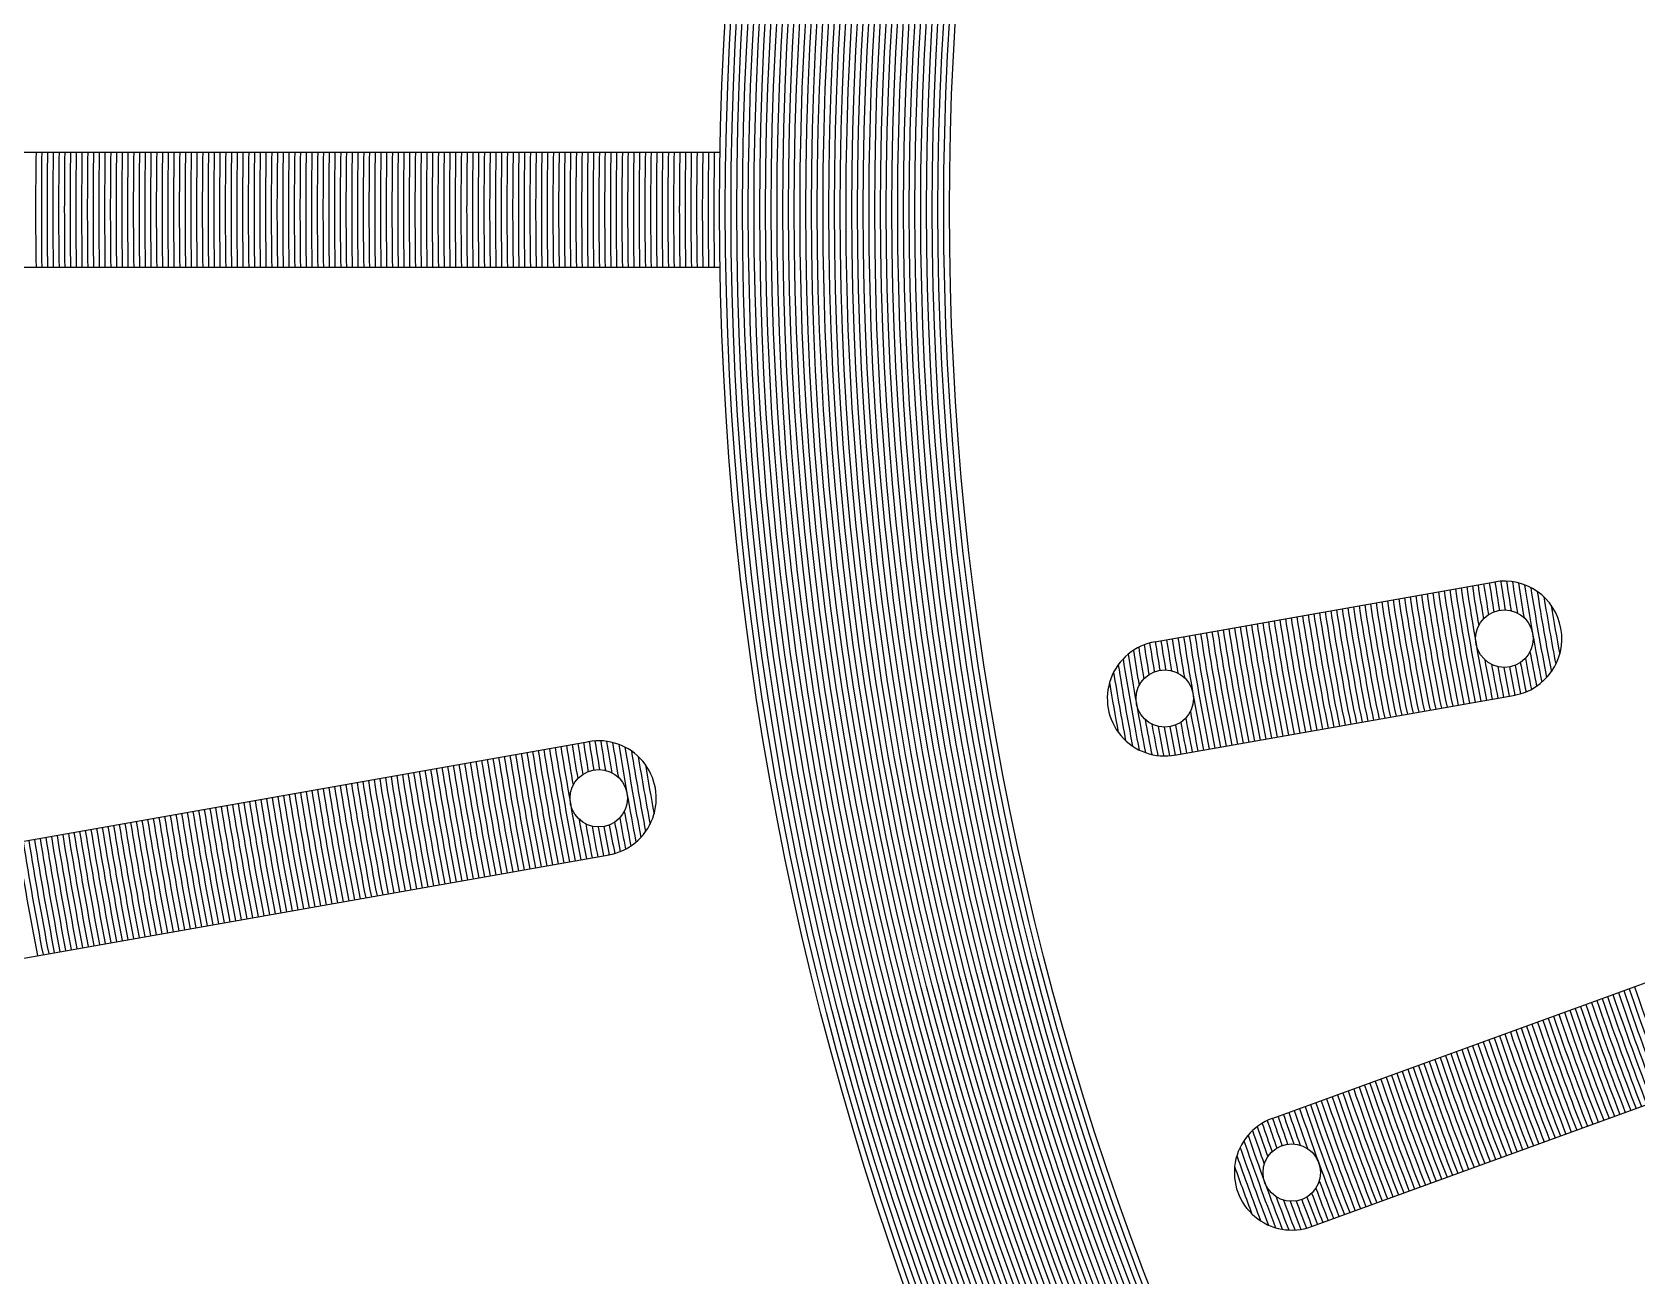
# Model space of a CAD drawing. Header units: millimetres. Extents: x 0 to 2404, y 0 to 1600.
# Drawn here: x 2145.35 to 2159.31, y 1475.45 to 1486.27 of the extents above; entities that cross this region are included whole.
import ezdxf

# ---------------------------------------------------------------- set-up
doc = ezdxf.new("R2010")
doc.units = ezdxf.units.MM

msp = doc.modelspace()

# ---------------------------------------------------------------- linework, layer by layer
for p, q in [((2144.333, 1485.229), (2151.338, 1485.229)), ((2144.333, 1484.229), (2151.338, 1484.229)), ((2155.119, 1480.967), (2158.079, 1481.489)), ((2155.292, 1479.983), (2158.253, 1480.505)), ((2144.778, 1479.144), (2150.199, 1480.1)), ((2144.952, 1478.159), (2150.373, 1479.115)), ((2156.14, 1476.82), (2160.374, 1478.361)), ((2156.482, 1475.88), (2160.716, 1477.421))]:
    msp.add_line(p, q)
for centre, radius in [((2179.333, 1484.729), 46), ((2179.333, 1484.729), 45.95), ((2179.333, 1484.729), 45.9), ((2179.333, 1484.729), 45.85), ((2179.333, 1484.729), 45.8), ((2179.333, 1484.729), 45.75), ((2179.333, 1484.729), 45.7), ((2179.333, 1484.729), 45.65), ((2179.333, 1484.729), 45.6), ((2179.333, 1484.729), 45.55), ((2179.333, 1484.729), 45.5), ((2179.333, 1484.729), 45.45), ((2179.333, 1484.729), 45.4), ((2179.333, 1484.729), 45.35), ((2179.333, 1484.729), 45.3), ((2179.333, 1484.729), 45.25), ((2179.333, 1484.729), 45.2), ((2179.333, 1484.729), 45.15), ((2179.333, 1484.729), 45.1), ((2179.333, 1484.729), 45.05), ((2179.333, 1484.729), 45), ((2179.333, 1484.729), 44.95), ((2179.333, 1484.729), 44.9), ((2179.333, 1484.729), 44.85), ((2179.333, 1484.729), 44.8), ((2179.333, 1484.729), 44.75), ((2179.333, 1484.729), 44.7), ((2179.333, 1484.729), 44.65), ((2179.333, 1484.729), 44.6), ((2179.333, 1484.729), 44.55), ((2179.333, 1484.729), 44.5), ((2179.333, 1484.729), 44.45), ((2179.333, 1484.729), 44.4), ((2179.333, 1484.729), 44.35), ((2179.333, 1484.729), 44.3), ((2179.333, 1484.729), 44.25), ((2179.333, 1484.729), 44.2), ((2179.333, 1484.729), 44.15), ((2179.333, 1484.729), 44.1), ((2179.333, 1484.729), 44.05), ((2179.333, 1484.729), 44), ((2179.333, 1484.729), 28), ((2179.333, 1484.729), 27.95), ((2179.333, 1484.729), 27.9), ((2179.333, 1484.729), 27.85), ((2179.333, 1484.729), 27.8), ((2179.333, 1484.729), 27.75), ((2179.333, 1484.729), 27.7), ((2179.333, 1484.729), 27.65), ((2179.333, 1484.729), 27.6), ((2179.333, 1484.729), 27.55), ((2179.333, 1484.729), 27.5), ((2179.333, 1484.729), 27.45), ((2179.333, 1484.729), 27.4), ((2179.333, 1484.729), 27.35), ((2179.333, 1484.729), 27.3), ((2179.333, 1484.729), 27.25), ((2179.333, 1484.729), 27.2), ((2179.333, 1484.729), 27.15), ((2179.333, 1484.729), 27.1), ((2179.333, 1484.729), 27.05), ((2179.333, 1484.729), 27), ((2179.333, 1484.729), 26.95), ((2179.333, 1484.729), 26.9), ((2179.333, 1484.729), 26.85), ((2179.333, 1484.729), 26.8), ((2179.333, 1484.729), 26.75), ((2179.333, 1484.729), 26.7), ((2179.333, 1484.729), 26.65), ((2179.333, 1484.729), 26.6), ((2179.333, 1484.729), 26.55), ((2179.333, 1484.729), 26.5), ((2179.333, 1484.729), 26.45), ((2179.333, 1484.729), 26.4), ((2179.333, 1484.729), 26.35), ((2179.333, 1484.729), 26.3), ((2179.333, 1484.729), 26.25), ((2179.333, 1484.729), 26.2), ((2179.333, 1484.729), 26.15), ((2179.333, 1484.729), 26.1), ((2179.333, 1484.729), 26.05), ((2179.333, 1484.729), 26), ((2158.16, 1480.996), 0.25), ((2155.206, 1480.475), 0.25), ((2150.282, 1479.607), 0.25), ((2156.311, 1476.35), 0.25)]:
    msp.add_circle(centre, radius)
for centre, radius, start, end in [((2179.333, 1484.729), 50, 108.2151, 71.6513), ((2179.333, 1484.729), 33.95, 179.1561, 180.8439), ((2179.333, 1484.729), 33.9, 179.1549, 180.8451), ((2179.333, 1484.729), 33.85, 179.1537, 180.8463), ((2179.333, 1484.729), 33.8, 179.1524, 180.8476), ((2179.333, 1484.729), 33.75, 179.1511, 180.8489), ((2179.333, 1484.729), 33.7, 179.1499, 180.8501), ((2179.333, 1484.729), 33.65, 179.1486, 180.8514), ((2179.333, 1484.729), 33.6, 179.1474, 180.8526), ((2179.333, 1484.729), 33.55, 179.1461, 180.8539), ((2179.333, 1484.729), 33.5, 179.1448, 180.8552), ((2179.333, 1484.729), 33.45, 179.1435, 180.8565), ((2179.333, 1484.729), 33.4, 179.1422, 180.8578), ((2179.333, 1484.729), 33.35, 179.141, 180.859), ((2179.333, 1484.729), 33.3, 179.1397, 180.8603), ((2179.333, 1484.729), 33.25, 179.1384, 180.8616), ((2179.333, 1484.729), 33.2, 179.1371, 180.8629), ((2179.333, 1484.729), 33.15, 179.1358, 180.8642), ((2179.333, 1484.729), 33.1, 179.1345, 180.8655), ((2179.333, 1484.729), 33.05, 179.1332, 180.8668), ((2179.333, 1484.729), 33, 179.1318, 180.8682), ((2179.333, 1484.729), 32.95, 179.1305, 180.8695), ((2179.333, 1484.729), 32.9, 179.1292, 180.8708), ((2179.333, 1484.729), 32.85, 179.1279, 180.8721), ((2179.333, 1484.729), 32.8, 179.1266, 180.8734), ((2179.333, 1484.729), 32.75, 179.1252, 180.8748), ((2179.333, 1484.729), 32.7, 179.1239, 180.8761), ((2179.333, 1484.729), 32.65, 179.1225, 180.8775), ((2179.333, 1484.729), 32.6, 179.1212, 180.8788), ((2179.333, 1484.729), 32.55, 179.1198, 180.8802), ((2179.333, 1484.729), 32.5, 179.1185, 180.8815), ((2179.333, 1484.729), 32.45, 179.1171, 180.8829), ((2179.333, 1484.729), 32.4, 179.1158, 180.8842), ((2179.333, 1484.729), 32.35, 179.1144, 180.8856), ((2179.333, 1484.729), 32.3, 179.113, 180.887), ((2179.333, 1484.729), 32.25, 179.1117, 180.8883), ((2179.333, 1484.729), 32.2, 179.1103, 180.8897), ((2179.333, 1484.729), 32.15, 179.1089, 180.8911), ((2179.333, 1484.729), 32.1, 179.1075, 180.8925), ((2179.333, 1484.729), 32.05, 179.1061, 180.8939), ((2179.333, 1484.729), 32, 179.1047, 180.8953), ((2179.333, 1484.729), 31.95, 179.1033, 180.8967), ((2179.333, 1484.729), 31.9, 179.1019, 180.8981), ((2179.333, 1484.729), 31.85, 179.1005, 180.8995), ((2179.333, 1484.729), 31.8, 179.0991, 180.9009), ((2179.333, 1484.729), 31.75, 179.0977, 180.9023), ((2179.333, 1484.729), 31.7, 179.0962, 180.9038), ((2179.333, 1484.729), 31.65, 179.0948, 180.9052), ((2179.333, 1484.729), 31.6, 179.0934, 180.9066), ((2179.333, 1484.729), 31.55, 179.0919, 180.9081), ((2179.333, 1484.729), 31.5, 179.0905, 180.9095), ((2179.333, 1484.729), 31.45, 179.0891, 180.9109), ((2179.333, 1484.729), 31.4, 179.0876, 180.9124), ((2179.333, 1484.729), 31.35, 179.0862, 180.9138), ((2179.333, 1484.729), 31.3, 179.0847, 180.9153), ((2179.333, 1484.729), 31.25, 179.0832, 180.9168), ((2179.333, 1484.729), 31.2, 179.0818, 180.9182), ((2179.333, 1484.729), 31.15, 179.0803, 180.9197), ((2179.333, 1484.729), 31.1, 179.0788, 180.9212), ((2179.333, 1484.729), 31.05, 179.0773, 180.9227), ((2179.333, 1484.729), 31, 179.0758, 180.9242), ((2179.333, 1484.729), 30.95, 179.0743, 180.9257), ((2179.333, 1484.729), 30.9, 179.0728, 180.9272), ((2179.333, 1484.729), 30.85, 179.0713, 180.9287), ((2179.333, 1484.729), 30.8, 179.0698, 180.9302), ((2179.333, 1484.729), 30.75, 179.0683, 180.9317), ((2179.333, 1484.729), 30.7, 179.0668, 180.9332), ((2179.333, 1484.729), 30.65, 179.0653, 180.9347), ((2179.333, 1484.729), 30.6, 179.0638, 180.9362), ((2179.333, 1484.729), 30.55, 179.0622, 180.9378), ((2179.333, 1484.729), 30.5, 179.0607, 180.9393), ((2179.333, 1484.729), 30.45, 179.0591, 180.9409), ((2179.333, 1484.729), 30.4, 179.0576, 180.9424), ((2179.333, 1484.729), 30.35, 179.056, 180.944), ((2179.333, 1484.729), 30.3, 179.0545, 180.9455), ((2179.333, 1484.729), 30.25, 179.0529, 180.9471), ((2179.333, 1484.729), 30.2, 179.0514, 180.9486), ((2179.333, 1484.729), 30.15, 179.0498, 180.9502), ((2179.333, 1484.729), 30.1, 179.0482, 180.9518), ((2179.333, 1484.729), 30.05, 179.0466, 180.9534), ((2179.333, 1484.729), 30, 179.045, 180.955), ((2179.333, 1484.729), 29.95, 179.0434, 180.9566), ((2179.333, 1484.729), 29.9, 179.0418, 180.9582), ((2179.333, 1484.729), 29.85, 179.0402, 180.9598), ((2179.333, 1484.729), 29.8, 179.0386, 180.9614), ((2179.333, 1484.729), 29.75, 179.037, 180.963), ((2179.333, 1484.729), 29.7, 179.0354, 180.9646), ((2179.333, 1484.729), 29.65, 179.0338, 180.9662), ((2179.333, 1484.729), 29.6, 179.0321, 180.9679), ((2179.333, 1484.729), 29.55, 179.0305, 180.9695), ((2179.333, 1484.729), 29.5, 179.0288, 180.9712), ((2179.333, 1484.729), 29.45, 179.0272, 180.9728), ((2179.333, 1484.729), 29.4, 179.0255, 180.9745), ((2179.333, 1484.729), 29.35, 179.0239, 180.9761), ((2179.333, 1484.729), 29.3, 179.0222, 180.9778), ((2179.333, 1484.729), 29.25, 179.0205, 180.9795), ((2179.333, 1484.729), 29.2, 179.0189, 180.9811), ((2179.333, 1484.729), 29.15, 179.0172, 180.9828), ((2179.333, 1484.729), 29.1, 179.0155, 180.9845), ((2179.333, 1484.729), 29.05, 179.0138, 180.9862), ((2179.333, 1484.729), 29, 179.0121, 180.9879), ((2179.333, 1484.729), 28.95, 179.0104, 180.9896), ((2179.333, 1484.729), 28.9, 179.0087, 180.9913), ((2179.333, 1484.729), 28.85, 179.007, 180.993), ((2179.333, 1484.729), 28.8, 179.0052, 180.9948), ((2179.333, 1484.729), 28.75, 179.0035, 180.9965), ((2179.333, 1484.729), 28.7, 179.0018, 180.9982), ((2179.333, 1484.729), 28.65, 179, 181), ((2179.333, 1484.729), 28.6, 178.9983, 181.0017), ((2179.333, 1484.729), 28.55, 178.9965, 181.0035), ((2179.333, 1484.729), 28.5, 178.9948, 181.0052), ((2179.333, 1484.729), 28.45, 178.993, 181.007), ((2179.333, 1484.729), 28.4, 178.9912, 181.0088), ((2179.333, 1484.729), 28.35, 178.9894, 181.0106), ((2179.333, 1484.729), 28.3, 178.9894, 181.0123), ((2179.333, 1484.729), 28.25, 178.9894, 181.0141), ((2179.333, 1484.729), 28.2, 178.9894, 181.0159), ((2179.333, 1484.729), 28.15, 178.9894, 181.0177), ((2179.333, 1484.729), 28.1, 178.9894, 181.0196), ((2179.333, 1484.729), 28.05, 178.9894, 181.0214), ((2158.16, 1480.996), 0.5, 280, 100), ((2179.333, 1484.729), 21.5, 188.6674, 189.3338), ((2179.333, 1484.729), 21.45, 188.6726, 189.3465), ((2179.333, 1484.729), 21.4, 188.6914, 189.388), ((2179.333, 1484.729), 21.35, 188.7244, 189.4651), ((2179.333, 1484.729), 22.3, 188.7152, 191.2848), ((2179.333, 1484.729), 22.25, 188.7123, 191.2877), ((2179.333, 1484.729), 22.2, 188.7094, 191.2906), ((2179.333, 1484.729), 22.15, 188.7065, 191.2935), ((2179.333, 1484.729), 22.1, 188.7036, 191.2964), ((2179.333, 1484.729), 22.05, 188.7007, 191.2993), ((2179.333, 1484.729), 22, 188.6977, 191.3023), ((2179.333, 1484.729), 21.95, 188.6947, 191.3053), ((2179.333, 1484.729), 21.9, 188.6918, 191.3082), ((2179.333, 1484.729), 21.85, 188.6888, 191.3112), ((2179.333, 1484.729), 21.8, 188.6858, 191.3142), ((2179.333, 1484.729), 21.75, 188.6827, 191.3173), ((2179.333, 1484.729), 21.7, 188.6797, 189.6021), ((2179.333, 1484.729), 21.65, 188.6767, 189.4689), ((2179.333, 1484.729), 21.6, 188.6736, 189.3908), ((2179.333, 1484.729), 21.55, 188.6705, 189.348), ((2179.333, 1484.729), 21.3, 188.773, 189.5984), ((2179.333, 1484.729), 21.25, 188.8393, 191.1607), ((2179.333, 1484.729), 21.2, 188.9265, 191.0735), ((2179.333, 1484.729), 21.15, 189.0406, 190.9594), ((2179.333, 1484.729), 21.1, 189.193, 190.807), ((2179.333, 1484.729), 23.1, 188.7597, 191.2403), ((2179.333, 1484.729), 23.05, 188.757, 191.243), ((2179.333, 1484.729), 23, 188.7543, 191.2457), ((2179.333, 1484.729), 22.95, 188.7516, 191.2484), ((2179.333, 1484.729), 22.9, 188.7489, 191.2511), ((2179.333, 1484.729), 22.85, 188.7462, 191.2538), ((2179.333, 1484.729), 22.8, 188.7434, 191.2566), ((2179.333, 1484.729), 22.75, 188.7407, 191.2593), ((2179.333, 1484.729), 22.7, 188.7379, 191.2621), ((2179.333, 1484.729), 22.65, 188.7351, 191.2649), ((2179.333, 1484.729), 22.6, 188.7323, 191.2677), ((2179.333, 1484.729), 22.55, 188.7295, 191.2705), ((2179.333, 1484.729), 22.5, 188.7267, 191.2733), ((2179.333, 1484.729), 22.45, 188.7238, 191.2762), ((2179.333, 1484.729), 22.4, 188.721, 191.279), ((2179.333, 1484.729), 22.35, 188.7181, 191.2819), ((2179.333, 1484.729), 21.05, 189.413, 190.587), ((2179.333, 1484.729), 23.9, 188.8013, 191.1987), ((2179.333, 1484.729), 23.85, 188.7987, 191.2013), ((2179.333, 1484.729), 23.8, 188.7962, 191.2038), ((2179.333, 1484.729), 23.75, 188.7937, 191.2063), ((2179.333, 1484.729), 23.7, 188.7911, 191.2089), ((2179.333, 1484.729), 23.65, 188.7886, 191.2114), ((2179.333, 1484.729), 23.6, 188.786, 191.214), ((2179.333, 1484.729), 23.55, 188.7834, 191.2166), ((2179.333, 1484.729), 23.5, 188.7808, 191.2192), ((2179.333, 1484.729), 23.45, 188.7782, 191.2218), ((2179.333, 1484.729), 23.4, 188.7756, 191.2244), ((2179.333, 1484.729), 23.35, 188.773, 191.227), ((2179.333, 1484.729), 23.3, 188.7704, 191.2296), ((2179.333, 1484.729), 23.25, 188.7677, 191.2323), ((2179.333, 1484.729), 23.2, 188.7651, 191.2349), ((2179.333, 1484.729), 23.15, 188.7624, 191.2376), ((2155.206, 1480.475), 0.5, 99.4153, 280.5847), ((2179.333, 1484.729), 24.6, 188.8566, 189.4652), ((2179.333, 1484.729), 24.55, 188.8377, 189.4277), ((2179.333, 1484.729), 24.5, 188.8306, 189.4153), ((2179.333, 1484.729), 24.45, 188.8282, 189.4266), ((2179.333, 1484.729), 24.4, 188.8258, 189.4631), ((2179.333, 1484.729), 24.35, 188.8234, 189.5308), ((2179.333, 1484.729), 24.3, 188.821, 189.6478), ((2179.333, 1484.729), 24.25, 188.8186, 191.1814), ((2179.333, 1484.729), 24.2, 188.8161, 191.1839), ((2179.333, 1484.729), 24.15, 188.8137, 191.1863), ((2179.333, 1484.729), 24.1, 188.8112, 191.1888), ((2179.333, 1484.729), 24.05, 188.8087, 191.1913), ((2179.333, 1484.729), 24, 188.8063, 191.1937), ((2179.333, 1484.729), 23.95, 188.8038, 191.1962), ((2179.333, 1484.729), 24.8, 189.0702, 190.9298), ((2179.333, 1484.729), 24.75, 188.9925, 191.0075), ((2179.333, 1484.729), 24.7, 188.9326, 189.6506), ((2179.333, 1484.729), 24.65, 188.8879, 189.5337), ((2179.333, 1484.729), 21.7, 190.3979, 191.3203), ((2179.333, 1484.729), 21.35, 190.5349, 191.2756), ((2179.333, 1484.729), 21.3, 190.4016, 191.227), ((2179.333, 1484.729), 24.9, 189.3041, 190.6959), ((2179.333, 1484.729), 24.85, 189.1708, 190.8292), ((2179.333, 1484.729), 21.65, 190.5311, 191.3233), ((2179.333, 1484.729), 21.6, 190.6092, 191.3264), ((2179.333, 1484.729), 21.55, 190.652, 191.3295), ((2179.333, 1484.729), 21.5, 190.6662, 191.3326), ((2179.333, 1484.729), 21.45, 190.6535, 191.3274), ((2179.333, 1484.729), 21.4, 190.612, 191.3086), ((2179.333, 1484.729), 24.95, 189.4949, 190.5051), ((2179.333, 1484.729), 24.7, 190.3494, 191.0674), ((2179.333, 1484.729), 24.65, 190.4663, 191.1121), ((2179.333, 1484.729), 24.6, 190.5348, 191.1434), ((2179.333, 1484.729), 24.45, 190.5734, 191.1718), ((2179.333, 1484.729), 24.4, 190.5369, 191.1742), ((2179.333, 1484.729), 24.35, 190.4692, 191.1766), ((2179.333, 1484.729), 24.3, 190.3522, 191.179), ((2179.333, 1484.729), 29.55, 189.0305, 189.5247), ((2150.282, 1479.607), 0.5, 279.5144, 100.4856), ((2179.333, 1484.729), 29.5, 189.0288, 189.5144), ((2179.333, 1484.729), 29.45, 189.0329, 189.5238), ((2179.333, 1484.729), 29.4, 189.0468, 189.5542), ((2179.333, 1484.729), 29.35, 189.0712, 189.6106), ((2179.333, 1484.729), 29.3, 189.1069, 189.7077), ((2179.333, 1484.729), 24.55, 190.5723, 191.1623), ((2179.333, 1484.729), 24.5, 190.5847, 191.1694), ((2179.333, 1484.729), 30.35, 189.056, 190.944), ((2179.333, 1484.729), 30.3, 189.0545, 190.9455), ((2179.333, 1484.729), 30.25, 189.0529, 190.9471), ((2179.333, 1484.729), 30.2, 189.0514, 190.9486), ((2179.333, 1484.729), 30.15, 189.0498, 190.9502), ((2179.333, 1484.729), 30.1, 189.0482, 190.9518), ((2179.333, 1484.729), 30.05, 189.0466, 190.9534), ((2179.333, 1484.729), 30, 189.045, 190.955), ((2179.333, 1484.729), 29.95, 189.0434, 190.9566), ((2179.333, 1484.729), 29.9, 189.0418, 190.9582), ((2179.333, 1484.729), 29.85, 189.0402, 190.9598), ((2179.333, 1484.729), 29.8, 189.0386, 190.9614), ((2179.333, 1484.729), 29.75, 189.037, 190.963), ((2179.333, 1484.729), 29.7, 189.0354, 189.7096), ((2179.333, 1484.729), 29.65, 189.0338, 189.6125), ((2179.333, 1484.729), 29.6, 189.0321, 189.5557), ((2179.333, 1484.729), 29.25, 189.1554, 190.8446), ((2179.333, 1484.729), 29.2, 189.2191, 190.7809), ((2179.333, 1484.729), 29.15, 189.3023, 190.6977), ((2179.333, 1484.729), 29.1, 189.4133, 190.5867), ((2179.333, 1484.729), 31.15, 189.0803, 190.9197), ((2179.333, 1484.729), 31.1, 189.0788, 190.9212), ((2179.333, 1484.729), 31.05, 189.0773, 190.9227), ((2179.333, 1484.729), 31, 189.0758, 190.9242), ((2179.333, 1484.729), 30.95, 189.0743, 190.9257), ((2179.333, 1484.729), 30.9, 189.0728, 190.9272), ((2179.333, 1484.729), 30.85, 189.0713, 190.9287), ((2179.333, 1484.729), 30.8, 189.0698, 190.9302), ((2179.333, 1484.729), 30.75, 189.0683, 190.9317), ((2179.333, 1484.729), 30.7, 189.0668, 190.9332), ((2179.333, 1484.729), 30.65, 189.0653, 190.9347), ((2179.333, 1484.729), 30.6, 189.0638, 190.9362), ((2179.333, 1484.729), 30.55, 189.0622, 190.9378), ((2179.333, 1484.729), 30.5, 189.0607, 190.9393), ((2179.333, 1484.729), 30.45, 189.0591, 190.9409), ((2179.333, 1484.729), 30.4, 189.0576, 190.9424), ((2179.333, 1484.729), 29.05, 189.5734, 190.4266), ((2179.333, 1484.729), 31.95, 189.1033, 190.8967), ((2179.333, 1484.729), 31.9, 189.1019, 190.8981), ((2179.333, 1484.729), 31.85, 189.1005, 190.8995), ((2179.333, 1484.729), 31.8, 189.0991, 190.9009), ((2179.333, 1484.729), 31.75, 189.0977, 190.9023), ((2179.333, 1484.729), 31.7, 189.0962, 190.9038), ((2179.333, 1484.729), 31.65, 189.0948, 190.9052), ((2179.333, 1484.729), 31.6, 189.0934, 190.9066), ((2179.333, 1484.729), 31.55, 189.0919, 190.9081), ((2179.333, 1484.729), 31.5, 189.0905, 190.9095), ((2179.333, 1484.729), 31.45, 189.0891, 190.9109), ((2179.333, 1484.729), 31.4, 189.0876, 190.9124), ((2179.333, 1484.729), 31.35, 189.0862, 190.9138), ((2179.333, 1484.729), 31.3, 189.0847, 190.9153), ((2179.333, 1484.729), 31.25, 189.0832, 190.9168), ((2179.333, 1484.729), 31.2, 189.0818, 190.9182), ((2179.333, 1484.729), 29, 189.9917, 190.0083), ((2179.333, 1484.729), 32.75, 189.1252, 190.8748), ((2179.333, 1484.729), 32.7, 189.1239, 190.8761), ((2179.333, 1484.729), 32.65, 189.1225, 190.8775), ((2179.333, 1484.729), 32.6, 189.1212, 190.8788), ((2179.333, 1484.729), 32.55, 189.1198, 190.8802), ((2179.333, 1484.729), 32.5, 189.1185, 190.8815), ((2179.333, 1484.729), 32.45, 189.1171, 190.8829), ((2179.333, 1484.729), 32.4, 189.1158, 190.8842), ((2179.333, 1484.729), 32.35, 189.1144, 190.8856), ((2179.333, 1484.729), 32.3, 189.113, 190.887), ((2179.333, 1484.729), 32.25, 189.1117, 190.8883), ((2179.333, 1484.729), 32.2, 189.1103, 190.8897), ((2179.333, 1484.729), 32.15, 189.1089, 190.8911), ((2179.333, 1484.729), 32.1, 189.1075, 190.8925), ((2179.333, 1484.729), 32.05, 189.1061, 190.8939), ((2179.333, 1484.729), 32, 189.1047, 190.8953), ((2179.333, 1484.729), 33.55, 189.1461, 190.8539), ((2179.333, 1484.729), 33.5, 189.1448, 190.8552), ((2179.333, 1484.729), 33.45, 189.1435, 190.8565), ((2179.333, 1484.729), 33.4, 189.1422, 190.8578), ((2179.333, 1484.729), 33.35, 189.141, 190.859), ((2179.333, 1484.729), 33.3, 189.1397, 190.8603), ((2179.333, 1484.729), 33.25, 189.1384, 190.8616), ((2179.333, 1484.729), 33.2, 189.1371, 190.8629), ((2179.333, 1484.729), 33.15, 189.1358, 190.8642), ((2179.333, 1484.729), 33.1, 189.1345, 190.8655), ((2179.333, 1484.729), 33.05, 189.1332, 190.8668), ((2179.333, 1484.729), 33, 189.1318, 190.8682), ((2179.333, 1484.729), 32.95, 189.1305, 190.8695), ((2179.333, 1484.729), 32.9, 189.1292, 190.8708), ((2179.333, 1484.729), 32.85, 189.1279, 190.8721), ((2179.333, 1484.729), 32.8, 189.1266, 190.8734), ((2179.333, 1484.729), 29.7, 190.2904, 190.9646), ((2179.333, 1484.729), 29.4, 190.4458, 190.9532), ((2179.333, 1484.729), 29.35, 190.3894, 190.9288), ((2179.333, 1484.729), 29.3, 190.2923, 190.8931), ((2179.333, 1484.729), 34.35, 189.166, 190.834), ((2179.333, 1484.729), 34.3, 189.1648, 190.8352), ((2179.333, 1484.729), 34.25, 189.1635, 190.8365), ((2179.333, 1484.729), 34.2, 189.1623, 190.8377), ((2179.333, 1484.729), 34.15, 189.1611, 190.8389), ((2179.333, 1484.729), 34.1, 189.1599, 190.8401), ((2179.333, 1484.729), 34.05, 189.1586, 190.8414), ((2179.333, 1484.729), 34, 189.1574, 190.8426), ((2179.333, 1484.729), 33.95, 189.1561, 190.8439), ((2179.333, 1484.729), 33.9, 189.1549, 190.8451), ((2179.333, 1484.729), 33.85, 189.1537, 190.8463), ((2179.333, 1484.729), 33.8, 189.1524, 190.8476), ((2179.333, 1484.729), 33.75, 189.1511, 190.8489), ((2179.333, 1484.729), 33.7, 189.1499, 190.8501), ((2179.333, 1484.729), 33.65, 189.1486, 190.8514), ((2179.333, 1484.729), 33.6, 189.1474, 190.8526), ((2179.333, 1484.729), 29.65, 190.3875, 190.9662), ((2179.333, 1484.729), 29.6, 190.4443, 190.9679), ((2179.333, 1484.729), 29.55, 190.4753, 190.9695), ((2179.333, 1484.729), 29.5, 190.4856, 190.9712), ((2179.333, 1484.729), 29.45, 190.4762, 190.9671), ((2179.333, 1484.729), 34.55, 189.1708, 190.8292), ((2179.333, 1484.729), 34.5, 189.1696, 190.8304), ((2179.333, 1484.729), 34.45, 189.1684, 190.8316), ((2179.333, 1484.729), 34.4, 189.1672, 190.8328), ((2179.333, 1484.729), 21.45, 198.6643, 201.3357), ((2179.333, 1484.729), 21.4, 198.6612, 201.3388), ((2179.333, 1484.729), 21.35, 198.6581, 201.3419), ((2179.333, 1484.729), 21.3, 198.6549, 201.3451), ((2179.333, 1484.729), 21.25, 198.6517, 201.3483), ((2179.333, 1484.729), 21.2, 198.6486, 201.3514), ((2179.333, 1484.729), 21.15, 198.6454, 201.3546), ((2179.333, 1484.729), 21.85, 198.6888, 201.3112), ((2179.333, 1484.729), 21.8, 198.6858, 201.3142), ((2179.333, 1484.729), 21.75, 198.6827, 201.3173), ((2179.333, 1484.729), 21.7, 198.6797, 201.3203), ((2179.333, 1484.729), 21.65, 198.6767, 201.3233), ((2179.333, 1484.729), 21.6, 198.6736, 201.3264), ((2179.333, 1484.729), 21.55, 198.6705, 201.3295), ((2179.333, 1484.729), 21.5, 198.6674, 201.3326), ((2179.333, 1484.729), 22.25, 198.7123, 201.2877), ((2179.333, 1484.729), 22.2, 198.7094, 201.2906), ((2179.333, 1484.729), 22.15, 198.7065, 201.2935), ((2179.333, 1484.729), 22.1, 198.7036, 201.2964), ((2179.333, 1484.729), 22.05, 198.7007, 201.2993), ((2179.333, 1484.729), 22, 198.6977, 201.3023), ((2179.333, 1484.729), 21.95, 198.6947, 201.3053), ((2179.333, 1484.729), 21.9, 198.6918, 201.3082), ((2179.333, 1484.729), 22.65, 198.7351, 201.2649), ((2179.333, 1484.729), 22.6, 198.7323, 201.2677), ((2179.333, 1484.729), 22.55, 198.7295, 201.2705), ((2179.333, 1484.729), 22.5, 198.7267, 201.2733), ((2179.333, 1484.729), 22.45, 198.7238, 201.2762), ((2179.333, 1484.729), 22.4, 198.721, 201.279), ((2179.333, 1484.729), 22.35, 198.7181, 201.2819), ((2179.333, 1484.729), 22.3, 198.7152, 201.2848), ((2179.333, 1484.729), 23.1, 198.7597, 201.2403), ((2179.333, 1484.729), 23.05, 198.757, 201.243), ((2179.333, 1484.729), 23, 198.7543, 201.2457), ((2179.333, 1484.729), 22.95, 198.7516, 201.2484), ((2179.333, 1484.729), 22.9, 198.7489, 201.2511), ((2179.333, 1484.729), 22.85, 198.7462, 201.2538), ((2179.333, 1484.729), 22.8, 198.7434, 201.2566), ((2179.333, 1484.729), 22.75, 198.7407, 201.2593), ((2179.333, 1484.729), 22.7, 198.7379, 201.2621), ((2179.333, 1484.729), 23.5, 198.7808, 201.2192), ((2179.333, 1484.729), 23.45, 198.7782, 201.2218), ((2179.333, 1484.729), 23.4, 198.7756, 201.2244), ((2179.333, 1484.729), 23.35, 198.773, 201.227), ((2179.333, 1484.729), 23.3, 198.7704, 201.2296), ((2179.333, 1484.729), 23.25, 198.7677, 201.2323), ((2179.333, 1484.729), 23.2, 198.7651, 201.2349), ((2179.333, 1484.729), 23.15, 198.7624, 201.2376), ((2179.333, 1484.729), 23.9, 198.8013, 201.1987), ((2179.333, 1484.729), 23.85, 198.7987, 201.2013), ((2179.333, 1484.729), 23.8, 198.7962, 201.2038), ((2179.333, 1484.729), 23.75, 198.7937, 201.2063), ((2179.333, 1484.729), 23.7, 198.7911, 201.2089), ((2179.333, 1484.729), 23.65, 198.7886, 201.2114), ((2179.333, 1484.729), 23.6, 198.786, 201.214), ((2179.333, 1484.729), 23.55, 198.7834, 201.2166), ((2179.333, 1484.729), 24.3, 198.821, 199.6478), ((2179.333, 1484.729), 24.25, 198.8186, 201.1814), ((2179.333, 1484.729), 24.2, 198.8161, 201.1839), ((2179.333, 1484.729), 24.15, 198.8137, 201.1863), ((2179.333, 1484.729), 24.1, 198.8112, 201.1888), ((2179.333, 1484.729), 24.05, 198.8087, 201.1913), ((2179.333, 1484.729), 24, 198.8063, 201.1937), ((2179.333, 1484.729), 23.95, 198.8038, 201.1962), ((2156.311, 1476.35), 0.5, 110, 290), ((2179.333, 1484.729), 24.65, 198.8879, 199.5337), ((2179.333, 1484.729), 24.6, 198.8566, 199.4652), ((2179.333, 1484.729), 24.55, 198.8377, 199.4277), ((2179.333, 1484.729), 24.5, 198.8306, 199.4153), ((2179.333, 1484.729), 24.45, 198.8282, 199.4266), ((2179.333, 1484.729), 24.4, 198.8258, 199.4631), ((2179.333, 1484.729), 24.35, 198.8234, 199.5308), ((2179.333, 1484.729), 24.8, 199.0702, 200.9298), ((2179.333, 1484.729), 24.75, 198.9925, 201.0075), ((2179.333, 1484.729), 24.7, 198.9326, 199.6506), ((2179.333, 1484.729), 24.9, 199.3041, 200.6959), ((2179.333, 1484.729), 24.85, 199.1708, 200.8292), ((2179.333, 1484.729), 24.95, 199.4949, 200.5051), ((2179.333, 1484.729), 24.35, 200.4692, 201.1766), ((2179.333, 1484.729), 24.3, 200.3522, 201.179), ((2179.333, 1484.729), 24.7, 200.3494, 201.0674), ((2179.333, 1484.729), 24.65, 200.4663, 201.1121), ((2179.333, 1484.729), 24.6, 200.5348, 201.1434), ((2179.333, 1484.729), 24.55, 200.5723, 201.1623), ((2179.333, 1484.729), 24.5, 200.5847, 201.1694), ((2179.333, 1484.729), 24.45, 200.5734, 201.1718), ((2179.333, 1484.729), 24.4, 200.5369, 201.1742)]:
    msp.add_arc(centre, radius, start, end)

doc.saveas('drawing.dxf')
